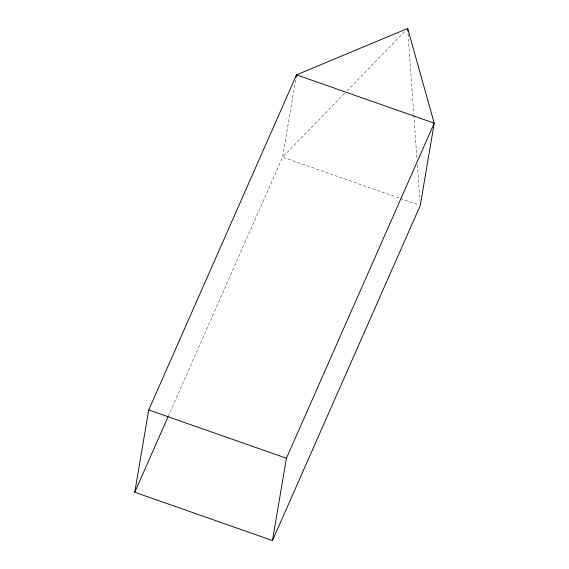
<?xml version="1.0" encoding="UTF-8"?>
<svg xmlns="http://www.w3.org/2000/svg" width="569" height="569" viewBox="0 0 569 569"><rect width="100%" height="100%" fill="white"/><g stroke="black" fill="none" stroke-linecap="round" stroke-linejoin="round"><path stroke-width="0.43" stroke-dasharray="2.85 2.13" d="M295.631 80.101L282.573 157.151L168.495 415.797M344.501 93.437L282.573 157.151L399.41 198.133M346.976 90.891L405.804 30.363M400.242 198.425L418.606 204.868M408.044 33.763L413.777 114.298M413.841 115.18L416.992 159.434M417.376 164.74L419.894 200.139"/><path stroke-width="0.85" d="M134.775 492.249L148.729 409.95L296.527 74.852L407.667 28.45L434.225 123.153L420.271 205.452L272.473 540.55L134.775 492.249L168.14 416.608M296.079 77.476L296.527 74.852L434.225 123.153L286.427 458.251L272.473 540.55M148.729 409.95L286.427 458.251M407.667 28.45L407.852 31.103"/></g></svg>
